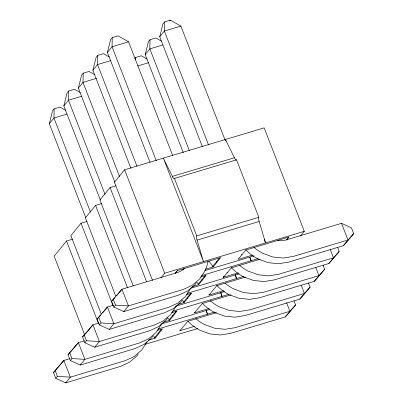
<?xml version="1.0" encoding="UTF-8"?>
<svg xmlns="http://www.w3.org/2000/svg" width="403" height="403" viewBox="0 0 403 403"><rect width="100%" height="100%" fill="white"/><g stroke="black" fill="none" stroke-linecap="round" stroke-linejoin="round"><path stroke-width="0.6" d="M65.724 110.377L59.936 107.102L54.163 108.83L53.962 118.014L90.463 212.119M80.252 92.564L74.459 89.29L68.686 91.018L68.485 100.201L104.987 194.306M94.776 74.751L88.982 71.477L83.209 73.205L83.008 82.388L119.515 176.494M109.299 56.939L103.511 53.664L97.738 55.392L97.536 64.571L136.985 166.283M172.771 155.79L128.562 41.806L118.034 35.847L112.261 37.58L112.059 46.758L156.268 160.742M135.473 59.956L135.529 57.508L141.302 55.775L147.09 59.055M161.618 41.242L155.825 37.963L150.052 39.696L149.851 48.874L189.299 150.581M225.091 140.093L180.876 26.109L170.348 20.15L164.58 21.883L164.374 31.061L208.588 145.045M85.819 217.816L49.317 123.706L52.541 110.825L54.163 108.83M100.347 200.004L63.84 105.893L67.064 93.012L68.686 91.018M114.87 182.191L78.368 88.081L81.587 75.2L83.209 73.205M130.98 168.469L92.892 70.268L96.11 57.387L97.738 55.392M150.037 162.349L107.415 52.455L110.639 39.575L112.261 37.58M183.289 152.747L145.206 54.566L148.43 41.685L150.052 39.696M202.356 146.642L159.734 36.754L162.953 23.873L164.58 21.883M138.194 354.03L137.03 355.814L129.529 362.262L120.411 366.428L65.689 382.85L55.785 378.362L53.518 372.523L63.855 360.453L69.87 358.65M147.055 341.835L141.675 350.121L134.174 356.564L125.051 360.73L70.334 377.158L57.407 376.372L55.785 378.362M152.717 336.218L151.558 338.001L144.052 344.449L134.934 348.615L80.212 365.037L70.308 360.549L68.042 354.711L78.378 342.641L84.393 340.837M161.578 324.022L156.198 332.309L148.697 338.752L139.579 342.918L84.857 359.345L71.936 358.559L70.308 360.549M167.532 317.957L166.081 320.189L158.575 326.637L149.458 330.803L94.74 347.225L84.832 342.736L82.57 336.898L92.902 324.828L98.916 323.025M176.101 306.209L170.726 314.496L163.22 320.939L154.102 325.105L99.38 341.532L86.459 340.747L84.832 342.736M181.763 300.593L180.604 302.376L173.104 308.819L163.981 312.99L109.263 329.412L99.36 324.924L97.093 319.085L107.43 307.015L113.439 305.212M190.624 288.397L185.249 296.684L177.743 303.127L168.625 307.293L113.908 323.72L100.982 322.934L99.36 324.924M196.286 282.78L195.128 284.563L187.627 291.006L178.509 295.177L123.786 311.6L113.883 307.111L111.616 301.273L121.953 289.203L176.67 272.781A22.931 21.006 39.2 0 0 184.645 268.202M49.317 123.706L53.962 118.014L66.888 114.13M63.84 105.893L68.485 100.201L82.005 96.141M78.368 88.081L83.008 82.388L96.534 78.328M92.892 70.268L97.536 64.571L110.462 60.692M107.415 52.455L112.059 46.758L128.562 41.806M134.879 58.304L135.529 57.508M169.698 20.946L170.348 20.15M145.206 54.566L149.851 48.874L162.817 44.98M159.734 36.754L164.374 31.061L180.876 26.109M72.464 239.221L66.505 241.009L54.158 256.152L84.539 334.47M86.993 221.408L81.033 223.197L70.868 235.659L101.249 313.977M101.516 203.596L95.556 205.384L85.391 217.847L115.772 296.165M116.039 185.783L110.079 187.571L99.919 200.034L133.242 285.954M300.391 236.113L304.3 231.322L264.172 127.867L124.603 169.759L114.442 182.221L152.525 280.412M88.262 330.525L92.902 324.828L99.38 341.532L94.74 347.225M102.785 312.713L107.43 307.015L113.908 323.72L109.263 329.412M118.084 293.948L121.953 289.203L128.431 305.902L123.786 311.6M113.883 307.111L115.505 305.121L128.431 305.902L183.148 289.48L192.271 285.314L199.772 278.871L205.147 270.584A41.257 37.796 39.2 0 0 207.933 261.643M65.689 382.85L70.334 377.158L63.855 360.453L53.518 372.523M80.212 365.037L84.857 359.345L78.378 342.641L68.042 354.711M160.822 278.005L164.731 273.209L304.3 231.322M175.27 273.118L177.461 270.428L175.32 273.249M161.563 329.125L154.697 337.543L154.948 338.188M176.454 310.864L169.22 319.73L169.472 320.375M190.977 293.052L183.748 301.918L183.995 302.562M205.5 275.239L198.271 284.105L198.518 284.75M219.66 257.875L212.794 266.292L213.041 266.937M148.359 340.162L155.135 338.132L158.717 333.734L158.278 333.15L158.53 333.795L162.54 328.868L157.15 330.49M172.801 315.337L173.053 315.982L177.068 311.056L171.678 312.678M187.33 297.525L187.576 298.17L191.591 293.243L186.201 294.865M201.853 279.712L202.099 280.357L206.114 275.43L200.724 277.052M205.258 269.275L213.232 266.877L216.814 262.484L216.376 261.9L216.623 262.544L220.637 257.618L177.511 270.564M162.883 322.35L169.658 320.314L173.053 315.982M178.005 304.361L184.181 302.502L187.576 298.17M192.528 286.548L198.709 284.689L202.099 280.357M223.705 277.188L223.458 276.549L223.519 277.244L231.302 267.874L260.051 259.245M252.605 255.059L238.042 259.431L245.825 250.061L288.901 236.984L286.347 240.117M286.765 239.8L288.951 237.115M188.025 321.352A41.257 37.796 39.2 0 0 199.989 330.253L209.998 333.916L220.416 334.984L230.531 333.377L285.248 316.954L295.585 304.89L293.999 300.799M202.548 303.54A41.257 37.796 39.2 0 0 214.512 312.441L224.521 316.103L234.939 317.171L245.054 315.564L299.772 299.142L310.109 287.077L308.522 282.987M216.658 285.289A41.257 37.796 39.2 0 0 229.035 294.628L239.05 298.291L249.467 299.358L259.577 297.752L314.3 281.329L324.632 269.264L323.05 265.174M231.181 267.476A41.257 37.796 39.2 0 0 243.558 276.816L253.573 280.478L263.99 281.546L274.1 279.939L328.823 263.517L339.16 251.452L337.573 247.361M245.709 249.664A41.257 37.796 39.2 0 0 258.086 259.003L268.096 262.665L278.513 263.733L288.624 262.126L343.346 245.704L353.683 233.639L351.416 227.796L341.512 223.307L286.79 239.735A22.931 21.006 39.2 0 1 277.687 240.445M295.585 304.89L285.248 316.954M310.109 287.077L299.772 299.142M324.632 269.264L314.3 281.329M339.16 251.452L328.823 263.517M353.683 233.639L343.346 245.704M111.616 301.273L114.87 297.631M116.497 295.807L117.308 294.9M97.093 319.085L100.75 314.985M82.57 336.898L87.854 330.979M137.685 65.981L148.883 62.616M172.358 176.388A3.431 1.169 73.3 0 0 174.439 178.448L196.729 235.916A3.431 1.169 73.3 0 0 197.072 240.107L203.47 261.582L163.341 158.132L172.358 176.388L234.455 157.754A3.431 1.169 73.3 0 0 236.536 159.815L258.827 217.277A3.431 1.169 73.3 0 0 259.169 221.469L265.562 242.949L264.202 239.442M174.439 178.448L236.536 159.815M196.729 235.916L258.827 217.277M197.072 240.107L259.169 221.469M204.759 270.609L254.197 255.774M201.606 275.597L258.192 258.615M223.519 277.244L238.082 272.876M190.236 288.422L239.07 273.768M187.078 293.409L243.664 276.428M245.528 277.057L216.779 285.687L208.991 295.056L223.559 290.689M175.713 306.235L224.542 291.581M172.555 311.222L228.546 294.417M231.005 294.87L202.256 303.499L194.468 312.869L209.031 308.502M161.19 324.047L210.018 309.393M158.031 329.034L214.618 312.053M216.482 312.683L187.727 321.312L179.945 330.682L194.508 326.314M145.423 344.258L197.762 328.546M208.804 260.953L213.232 266.877M196.82 282.165L198.709 284.689M182.292 299.978L184.181 302.502M167.769 317.791L169.658 320.314M153.246 335.603L155.135 338.132M234.455 157.754L225.438 139.493L226.118 141.246M341.512 223.307L347.99 240.012L293.268 256.434L283.158 258.041L272.74 256.973L262.726 253.306A41.257 37.796 39.2 0 1 253.804 247.291M330.112 249.185L333.467 257.824L278.745 274.247L268.635 275.854L258.217 274.786L248.203 271.118A41.257 37.796 39.2 0 1 239.73 265.491M315.816 267.572L318.939 275.637L264.222 292.059L254.107 293.666L243.689 292.598L233.68 288.931A41.257 37.796 39.2 0 1 225.206 283.304M301.288 285.384L304.416 293.449L249.699 309.872L239.584 311.479L229.166 310.411L219.156 306.743A41.257 37.796 39.2 0 1 210.23 300.729M286.543 302.623L289.893 311.262L235.171 327.684L225.06 329.291L214.643 328.223L204.628 324.556A41.257 37.796 39.2 0 1 195.707 318.541M249.679 257.255L251.039 260.761L249.971 257.179M241.563 254.343L241.81 254.983M235.156 275.068L236.516 278.574L235.271 274.398M227.04 272.156L227.287 272.796M220.632 292.88L221.993 296.386L220.748 292.21M208.93 294.361L209.182 295.001M206.104 310.693L207.464 314.199L206.225 310.023M194.407 312.174L194.659 312.814M124.603 169.759L164.731 273.209M179.884 329.986L180.131 330.626M110.079 187.571L146.581 281.672M95.556 205.384L127.519 287.797M113.238 299.278L115.505 305.121M81.033 223.197L112.996 305.61M98.715 317.09L100.982 322.934M66.505 241.009L98.473 323.423M84.192 334.903L86.459 340.747M69.669 352.716L71.936 358.559M55.146 370.528L57.407 376.372M183.708 269.063A22.931 21.006 39.2 0 1 183.088 270.126"/></g></svg>
